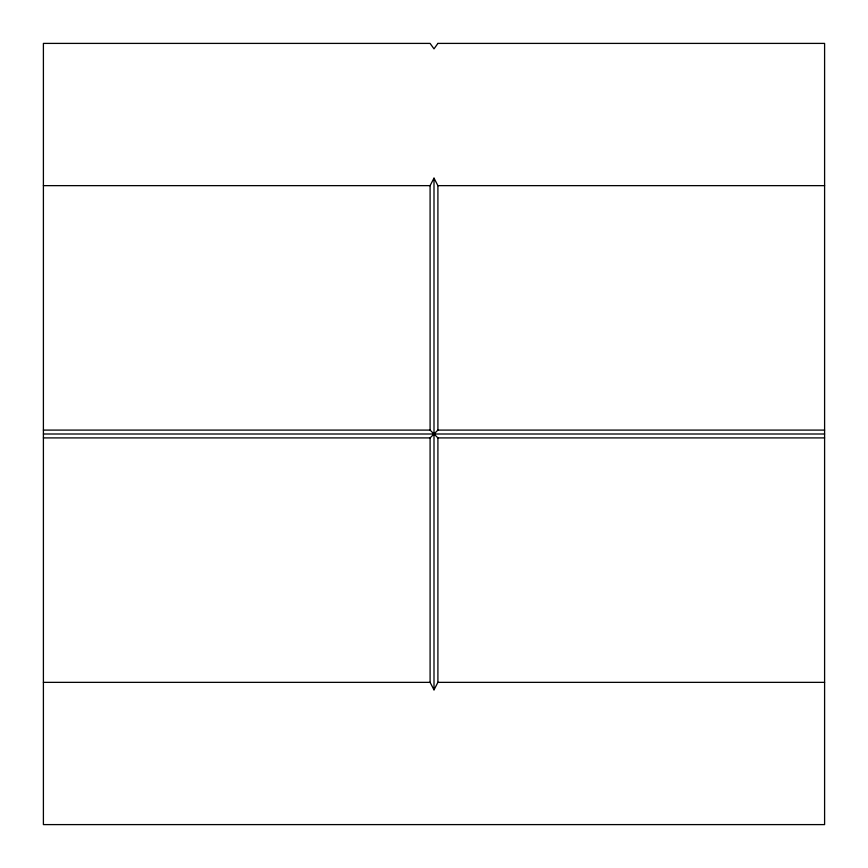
<?xml version="1.0" encoding="UTF-8"?>
<svg xmlns="http://www.w3.org/2000/svg" width="868" height="868" viewBox="0 0 868 868"><rect width="100%" height="100%" fill="white"/><g stroke="black" fill="none" stroke-linecap="round" stroke-linejoin="round"><path stroke-width="1.3" d="M824.6 437.906L437.906 437.906L430.094 430.094L430.094 185.643L434 178.146L437.906 185.643L437.906 430.094L430.094 437.906L43.4 437.906M430.094 437.906L430.094 682.356L434 689.854L437.906 682.356L437.906 437.906M43.4 185.643L430.094 185.643M437.906 185.643L824.6 185.643M43.4 430.094L430.094 430.094M437.906 430.094L824.6 430.094M43.4 434L824.6 434M43.4 682.356L430.094 682.356M437.906 682.356L824.6 682.356M434 178.146L434 689.854M437.906 43.4L434 48.868L430.094 43.4L43.4 43.4L43.4 824.6L824.6 824.6L824.6 43.4L437.906 43.4"/></g></svg>
